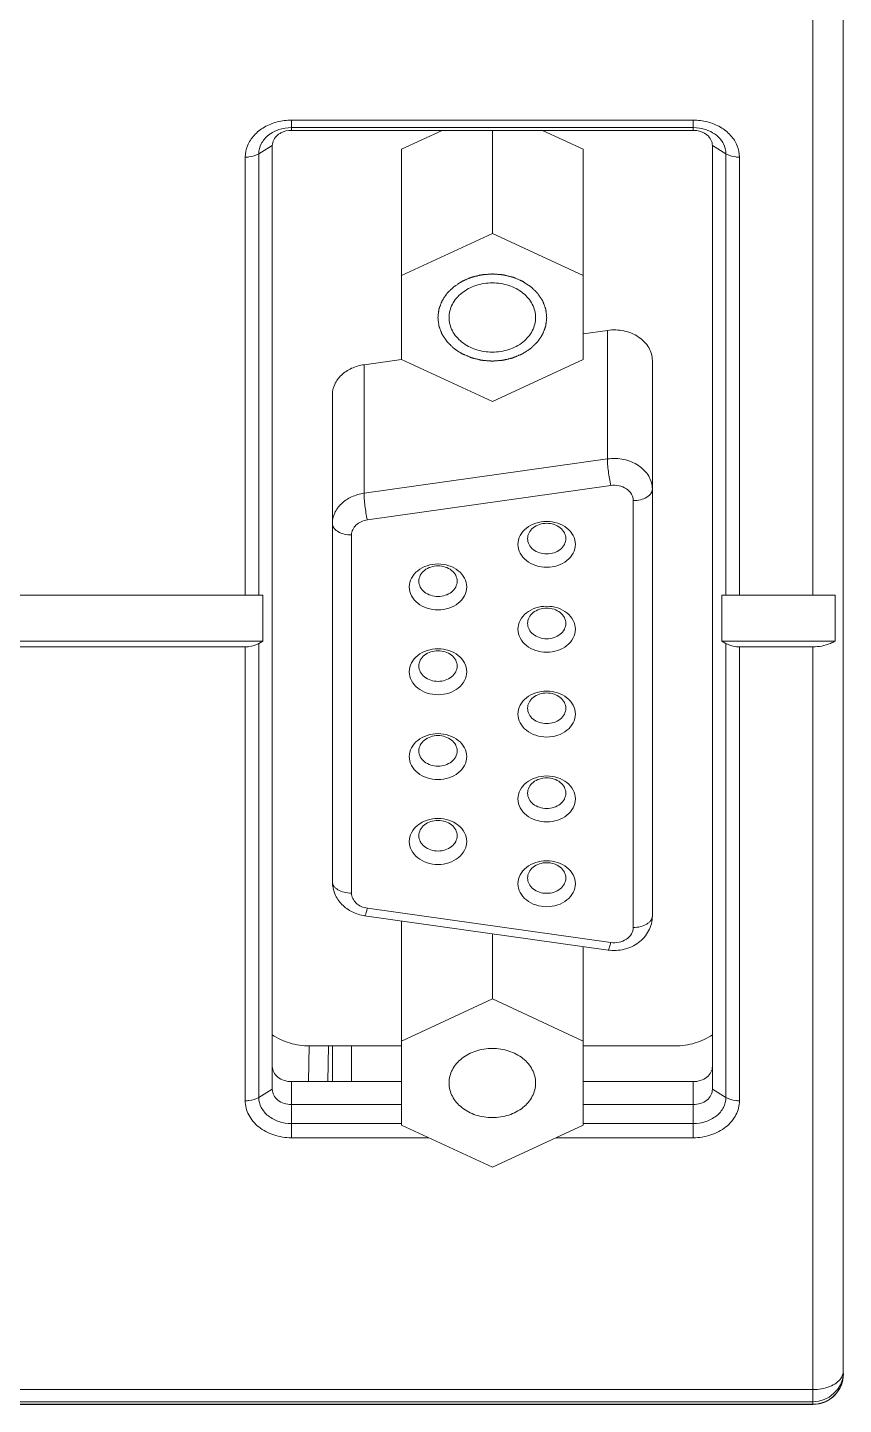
# Model space of a CAD drawing. Header units: millimetres. Extents: x 33157 to 59611, y -29750 to 1750.
# Drawn here: x 53837.12 to 53858.44, y -775.18 to -739.21 of the extents above; entities that cross this region are included whole.
import ezdxf

# ---------------------------------------------------------------- set-up
doc = ezdxf.new("R2010")
doc.units = ezdxf.units.MM
doc.layers.get('0').update_dxf_attribs({"lineweight": 18})

msp = doc.modelspace()

# ---------------------------------------------------------------- linework, layer by layer
at = {"linetype": 'Continuous'}
for p, q in [((53858.434, -735.845), (53858.434, -774.373)), ((53857.641, -737.175), (53857.641, -754.039)), ((53844.016, -741.633), (53854.516, -741.633)), ((53844.016, -741.633), (53844.016, -741.899)), ((53844.016, -741.828), (53854.516, -741.828)), ((53844.016, -741.899), (53854.516, -741.899)), ((53847.958, -741.899), (53846.891, -742.392)), ((53849.266, -741.899), (53849.266, -744.594)), ((53851.641, -742.392), (53850.573, -741.899)), ((53854.516, -741.633), (53854.516, -741.899)), ((53843.162, -742.511), (53843.516, -742.299)), ((53843.516, -766.947), (53843.516, -742.299)), ((53855.369, -742.511), (53855.016, -742.299)), ((53855.016, -742.299), (53855.016, -766.947)), ((53842.808, -754.039), (53842.808, -742.599)), ((53843.162, -754.039), (53843.162, -742.511)), ((53846.891, -742.392), (53846.891, -747.885)), ((53851.641, -742.392), (53851.641, -747.885)), ((53855.369, -742.511), (53855.369, -754.039)), ((53855.723, -742.599), (53855.723, -754.039)), ((53849.266, -744.594), (53846.891, -745.691)), ((53851.641, -745.691), (53849.266, -744.594)), ((53852.272, -747.123), (53851.641, -747.212)), ((53852.272, -747.123), (53852.272, -750.482)), ((53846.89, -747.882), (53845.912, -748.02)), ((53845.912, -748.02), (53845.912, -751.379)), ((53846.891, -747.885), (53849.266, -748.982)), ((53849.266, -748.982), (53851.641, -747.885)), ((53853.446, -747.911), (53853.446, -762.421)), ((53845.086, -748.808), (53845.086, -761.523)), ((53852.272, -750.482), (53845.912, -751.379)), ((53852.359, -751.176), (53845.999, -752.073)), ((53852.946, -762.721), (53852.946, -751.57)), ((53845.586, -752.467), (53845.586, -761.823)), ((53836.216, -754.039), (53843.266, -754.039)), ((53843.266, -754.039), (53843.266, -755.239)), ((53858.221, -754.039), (53855.266, -754.039)), ((53855.266, -754.039), (53855.266, -755.239)), ((53858.221, -754.039), (53858.221, -755.239)), ((53836.216, -755.239), (53843.266, -755.239)), ((53843.162, -755.301), (53843.266, -755.239)), ((53855.266, -755.239), (53858.221, -755.239)), ((53855.369, -755.301), (53855.266, -755.239)), ((53842.808, -755.389), (53836.673, -755.389)), ((53842.808, -767.247), (53842.808, -755.389)), ((53843.162, -767.159), (53843.162, -755.301)), ((53855.369, -755.301), (53855.369, -767.159)), ((53857.641, -755.389), (53855.723, -755.389)), ((53855.723, -755.389), (53855.723, -767.247)), ((53857.641, -755.389), (53857.641, -775.173)), ((53845.929, -762.413), (53852.289, -763.31)), ((53845.999, -762.217), (53852.359, -763.115)), ((53846.891, -762.548), (53846.891, -767.88)), ((53849.266, -762.883), (53849.266, -764.588)), ((53851.641, -763.218), (53851.641, -767.88)), ((53849.266, -764.588), (53846.891, -765.686)), ((53851.641, -765.686), (53849.266, -764.588)), ((53844.475, -765.812), (53844.462, -766.747)), ((53846.891, -765.812), (53844.491, -765.812)), ((53844.982, -765.812), (53844.969, -766.747)), ((53845.089, -766.747), (53845.089, -765.812)), ((53845.589, -766.747), (53845.589, -765.812)), ((53854.041, -765.812), (53851.641, -765.812)), ((53844.016, -766.747), (53846.891, -766.747)), ((53844.016, -768.212), (53844.016, -766.747)), ((53851.641, -766.747), (53854.516, -766.747)), ((53854.516, -768.212), (53854.516, -766.747)), ((53843.162, -767.159), (53843.516, -766.947)), ((53855.369, -767.159), (53855.016, -766.947)), ((53846.891, -767.347), (53844.016, -767.347)), ((53854.516, -767.347), (53851.641, -767.347)), ((53846.891, -767.842), (53844.016, -767.842)), ((53854.516, -767.842), (53851.641, -767.842)), ((53846.891, -767.88), (53849.266, -768.977)), ((53849.266, -768.977), (53851.641, -767.88)), ((53847.61, -768.212), (53844.016, -768.212)), ((53854.516, -768.212), (53850.921, -768.212)), ((53857.641, -774.789), (53814.541, -774.789)), ((53857.641, -775.109), (53814.541, -775.109)), ((53814.541, -775.173), (53857.641, -775.173)), ((53814.541, -775.179), (53857.641, -775.179))]:
    msp.add_line(p, q, dxfattribs=at)
for centre, radius, start, end in [((53857.645, -774.309), 0.79, 355.447, 359.9903), ((53857.641, -774.309), 0.8, 269.9884, 355.5066), ((53857.641, -774.379), 0.8, 270, 360)]:
    msp.add_arc(centre, radius, start, end, dxfattribs=at)
msp.add_ellipse((53857.641, -774.373), major_axis=(0, 0.8), ratio=0.999657, start_param=3.141593, end_param=4.712389, dxfattribs=at)
for points, knots in [([(53842.808, -742.599), (53842.808, -742.497), (53842.851, -742.287), (53843.032, -742.011), (53843.306, -741.798), (53843.529, -741.709), (53843.647, -741.679)], [0, 0, 0, 0, 137368.128389, 281543.581902, 436058.14501, 600245.719874, 600245.719874, 600245.719874, 600245.719874]), ([(53843.412, -742.028), (53843.432, -742.012), (53843.517, -741.95), (53843.614, -741.905), (53843.689, -741.88)], [0, 0, 0, 0, 82337.923594, 338464.153823, 338464.153823, 338464.153823, 338464.153823]), ([(53843.662, -742.016), (53843.686, -741.997), (53843.791, -741.928), (53843.92, -741.899), (53844.016, -741.899)], [0, 0, 0, 0, 81445.059203, 338465.787075, 338465.787075, 338465.787075, 338465.787075]), ([(53854.516, -741.899), (53854.548, -741.899), (53854.673, -741.908), (53854.797, -741.958), (53854.869, -742.016)], [0, 0, 0, 0, 87857.733536, 338533.431675, 338533.431675, 338533.431675, 338533.431675]), ([(53854.842, -741.88), (53854.868, -741.888), (53854.966, -741.926), (53855.058, -741.979), (53855.119, -742.028)], [0, 0, 0, 0, 87115.164816, 338535.322909, 338535.322909, 338535.322909, 338535.322909]), ([(53854.885, -741.679), (53855.003, -741.71), (53855.225, -741.798), (53855.499, -742.012), (53855.68, -742.287), (53855.723, -742.497), (53855.723, -742.599)], [0, 0, 0, 0, 164222.526695, 318769.863408, 462978.730893, 600380.882963, 600380.882963, 600380.882963, 600380.882963]), ([(53843.162, -742.511), (53843.162, -742.421), (53843.211, -742.233), (53843.337, -742.088), (53843.412, -742.028)], [0, 0, 0, 0, 163356.03882, 338463.14007, 338463.14007, 338463.14007, 338463.14007]), ([(53843.516, -742.299), (53843.516, -742.246), (53843.544, -742.136), (53843.618, -742.051), (53843.662, -742.016)], [0, 0, 0, 0, 163357.318827, 338464.97861, 338464.97861, 338464.97861, 338464.97861]), ([(53854.869, -742.016), (53854.913, -742.051), (53854.987, -742.136), (53855.016, -742.246), (53855.016, -742.299)], [0, 0, 0, 0, 175144.741011, 338535.912054, 338535.912054, 338535.912054, 338535.912054]), ([(53855.119, -742.028), (53855.194, -742.088), (53855.321, -742.233), (53855.369, -742.421), (53855.369, -742.511)], [0, 0, 0, 0, 175143.293564, 338537.885477, 338537.885477, 338537.885477, 338537.885477]), ([(53842.808, -742.599), (53842.841, -742.599), (53842.963, -742.591), (53843.085, -742.557), (53843.162, -742.511)], [0, 0, 0, 0, 90197.608929, 338462.504689, 338462.504689, 338462.504689, 338462.504689]), ([(53855.723, -742.599), (53855.69, -742.599), (53855.568, -742.591), (53855.446, -742.557), (53855.369, -742.511)], [0, 0, 0, 0, 90218.623119, 338541.35899, 338541.35899, 338541.35899, 338541.35899]), ([(53850.688, -746.788), (53850.686, -746.77), (53850.681, -746.733), (53850.676, -746.687), (53850.671, -746.65), (53850.668, -746.627), (53850.666, -746.609), (53850.664, -746.595), (53850.663, -746.583), (53850.662, -746.575), (53850.661, -746.571), (53850.661, -746.567), (53850.66, -746.564), (53850.658, -746.559), (53850.655, -746.552), (53850.651, -746.54), (53850.646, -746.527), (53850.639, -746.509), (53850.631, -746.487), (53850.621, -746.461), (53850.611, -746.434), (53850.602, -746.412), (53850.596, -746.394), (53850.591, -746.381), (53850.587, -746.37), (53850.584, -746.362), (53850.582, -746.358), (53850.581, -746.354), (53850.579, -746.351), (53850.576, -746.347), (53850.571, -746.34), (53850.564, -746.33), (53850.556, -746.318), (53850.545, -746.301), (53850.532, -746.281), (53850.516, -746.256), (53850.499, -746.232), (53850.486, -746.211), (53850.475, -746.195), (53850.467, -746.183), (53850.46, -746.173), (53850.455, -746.165), (53850.452, -746.161), (53850.451, -746.158), (53850.447, -746.156), (53850.444, -746.152), (53850.437, -746.146), (53850.428, -746.136), (53850.417, -746.125), (53850.402, -746.111), (53850.383, -746.093), (53850.361, -746.071), (53850.338, -746.049), (53850.32, -746.031), (53850.305, -746.016), (53850.294, -746.005), (53850.284, -745.996), (53850.278, -745.99), (53850.274, -745.986), (53850.272, -745.983), (53850.268, -745.981), (53850.264, -745.978), (53850.256, -745.973), (53850.245, -745.966), (53850.231, -745.957), (53850.213, -745.945), (53850.191, -745.93), (53850.164, -745.913), (53850.137, -745.895), (53850.115, -745.881), (53850.097, -745.869), (53850.084, -745.86), (53850.072, -745.853), (53850.065, -745.847), (53850.06, -745.845), (53850.057, -745.842), (53850.053, -745.841), (53850.048, -745.839), (53850.039, -745.835), (53850.026, -745.829), (53850.011, -745.823), (53849.991, -745.814), (53849.965, -745.803), (53849.935, -745.79), (53849.904, -745.777), (53849.878, -745.766), (53849.858, -745.757), (53849.843, -745.75), (53849.83, -745.745), (53849.821, -745.741), (53849.816, -745.739), (53849.812, -745.737), (53849.808, -745.736), (53849.803, -745.735), (53849.793, -745.733), (53849.779, -745.729), (53849.762, -745.725), (53849.74, -745.72), (53849.713, -745.713), (53849.679, -745.705), (53849.646, -745.697), (53849.619, -745.69), (53849.596, -745.685), (53849.58, -745.681), (53849.566, -745.677), (53849.556, -745.675), (53849.551, -745.674), (53849.547, -745.672), (53849.542, -745.672), (53849.536, -745.672), (53849.526, -745.671), (53849.512, -745.67), (53849.494, -745.668), (53849.471, -745.666), (53849.441, -745.664), (53849.406, -745.661), (53849.371, -745.658), (53849.342, -745.656), (53849.318, -745.654), (53849.301, -745.653), (53849.286, -745.652), (53849.276, -745.651), (53849.27, -745.65), (53849.265, -745.65), (53849.261, -745.65), (53849.255, -745.651), (53849.245, -745.652), (53849.231, -745.653), (53849.214, -745.654), (53849.191, -745.656), (53849.162, -745.658), (53849.127, -745.661), (53849.093, -745.664), (53849.064, -745.666), (53849.041, -745.668), (53849.024, -745.669), (53849.009, -745.67), (53848.999, -745.671), (53848.994, -745.671), (53848.989, -745.671), (53848.985, -745.673), (53848.98, -745.674), (53848.97, -745.676), (53848.956, -745.68), (53848.939, -745.684), (53848.917, -745.689), (53848.89, -745.696), (53848.856, -745.704), (53848.823, -745.712), (53848.795, -745.718), (53848.773, -745.724), (53848.757, -745.728), (53848.743, -745.731), (53848.733, -745.733), (53848.728, -745.735), (53848.723, -745.736), (53848.72, -745.738), (53848.714, -745.74), (53848.706, -745.743), (53848.693, -745.749), (53848.677, -745.755), (53848.657, -745.764), (53848.632, -745.775), (53848.601, -745.788), (53848.57, -745.801), (53848.545, -745.812), (53848.524, -745.821), (53848.509, -745.827), (53848.496, -745.833), (53848.487, -745.836), (53848.482, -745.839), (53848.478, -745.84), (53848.475, -745.842), (53848.47, -745.845), (53848.462, -745.851), (53848.451, -745.858), (53848.437, -745.867), (53848.419, -745.879), (53848.396, -745.894), (53848.369, -745.912), (53848.342, -745.93), (53848.319, -745.945), (53848.301, -745.956), (53848.287, -745.965), (53848.276, -745.973), (53848.268, -745.978), (53848.263, -745.981), (53848.259, -745.983), (53848.257, -745.986), (53848.253, -745.99), (53848.247, -745.996), (53848.238, -746.005), (53848.227, -746.016), (53848.212, -746.03), (53848.194, -746.048), (53848.172, -746.069), (53848.15, -746.091), (53848.131, -746.108), (53848.116, -746.123), (53848.105, -746.134), (53848.096, -746.142), (53848.09, -746.149), (53848.086, -746.152), (53848.083, -746.155), (53848.081, -746.158), (53848.079, -746.162), (53848.074, -746.169), (53848.067, -746.179), (53848.059, -746.192), (53848.048, -746.208), (53848.034, -746.228), (53848.018, -746.253), (53848.001, -746.277), (53847.988, -746.298), (53847.977, -746.314), (53847.969, -746.326), (53847.962, -746.336), (53847.957, -746.344), (53847.954, -746.348), (53847.952, -746.351), (53847.951, -746.354), (53847.949, -746.358), (53847.946, -746.366), (53847.942, -746.377), (53847.937, -746.391), (53847.93, -746.408), (53847.922, -746.43), (53847.912, -746.457), (53847.902, -746.484), (53847.893, -746.506), (53847.886, -746.523), (53847.881, -746.537), (53847.877, -746.548), (53847.874, -746.555), (53847.872, -746.56), (53847.871, -746.563), (53847.871, -746.567), (53847.87, -746.571), (53847.869, -746.58), (53847.868, -746.591), (53847.866, -746.605), (53847.863, -746.624), (53847.861, -746.648), (53847.856, -746.685), (53847.85, -746.732), (53847.845, -746.769), (53847.843, -746.788)], [0, 0, 0, 0, 500300.203371, 1000600.406742, 1250750.508427, 1500900.610113, 1625975.660955, 1751050.711798, 1876125.762641, 1938663.288062, 1969932.050773, 2001200.813484, 2032469.576194, 2063738.338905, 2126275.864326, 2251350.915169, 2376425.966012, 2501501.016854, 2751651.11854, 3001801.220225, 3251951.321911, 3502101.423596, 3627176.474439, 3752251.525282, 3877326.576124, 3939864.101546, 3971132.864256, 4002401.626967, 4033670.389678, 4064939.152388, 4127476.67781, 4252551.728653, 4377626.779495, 4502701.830338, 4752851.932023, 5003002.033709, 5253152.135394, 5503302.23708, 5628377.287922, 5753452.338765, 5878527.389608, 5941064.915029, 5972333.67774, 6003602.440451, 6034871.203161, 6066139.965872, 6128677.491293, 6253752.542136, 6378827.592979, 6503902.643822, 6754052.745507, 7004202.847192, 7254352.948878, 7504503.050563, 7629578.101406, 7754653.152249, 7879728.203091, 7942265.728513, 7973534.491224, 8004803.253934, 8036072.016645, 8067340.779356, 8129878.304777, 8254953.35562, 8380028.406462, 8505103.457305, 8755253.558991, 9005403.660676, 9255553.762361, 9505703.864047, 9630778.91489, 9755853.965732, 9880929.016575, 9943466.541996, 9974735.304707, 10006004.067418, 10037272.830128, 10068541.592839, 10131079.11826, 10256154.169103, 10381229.219946, 10506304.270789, 10756454.372474, 11006604.47416, 11256754.575845, 11506904.67753, 11631979.728373, 11757054.779216, 11882129.830059, 11944667.35548, 11975936.118191, 12007204.880901, 12038473.643612, 12069742.406323, 12132279.931744, 12257354.982587, 12382430.033429, 12507505.084272, 12757655.185958, 13007805.287643, 13257955.389329, 13508105.491014, 13633180.541857, 13758255.592699, 13883330.643542, 13945868.168963, 13977136.931674, 14008405.694385, 14039674.457096, 14070943.219806, 14133480.745228, 14258555.79607, 14383630.846913, 14508705.897756, 14758855.999441, 15009006.101127, 15259156.202812, 15509306.304498, 15634381.35534, 15759456.406183, 15884531.457026, 15947068.982447, 15978337.745158, 16009606.507868, 16040875.270579, 16072144.03329, 16134681.558711, 16259756.609554, 16384831.660397, 16509906.711239, 16760056.812925, 17010206.91461, 17260357.016296, 17510507.117981, 17635582.168824, 17760657.219666, 17885732.270509, 17948269.795931, 17979538.558641, 18010807.321352, 18042076.084063, 18073344.846773, 18135882.372195, 18260957.423037, 18386032.47388, 18511107.524723, 18761257.626408, 19011407.728094, 19261557.829779, 19511707.931465, 19636782.982307, 19761858.03315, 19886933.083993, 19949470.609414, 19980739.372125, 20012008.134835, 20043276.897546, 20074545.660257, 20137083.185678, 20262158.236521, 20387233.287364, 20512308.338206, 20762458.439892, 21012608.541577, 21262758.643263, 21512908.744948, 21637983.795791, 21763058.846634, 21888133.897476, 21950671.422898, 21981940.185608, 22013208.948319, 22044477.71103, 22075746.47374, 22138283.999162, 22263359.050004, 22388434.100847, 22513509.15169, 22763659.253375, 23013809.355061, 23263959.456746, 23514109.558432, 23639184.609274, 23764259.660117, 23889334.71096, 23951872.236381, 23983140.999092, 24014409.761803, 24045678.524513, 24076947.287224, 24139484.812645, 24264559.863488, 24389634.914331, 24514709.965173, 24764860.066859, 25015010.168544, 25265160.27023, 25515310.371915, 25640385.422758, 25765460.473601, 25890535.524443, 25953073.049865, 25984341.812575, 26015610.575286, 26046879.337997, 26078148.100708, 26140685.626129, 26265760.676972, 26390835.727814, 26515910.778657, 26766060.880342, 27016210.982028, 27266361.083713, 27516511.185399, 27641586.236242, 27766661.287084, 27891736.337927, 27954273.863348, 27985542.626059, 28016811.38877, 28048080.15148, 28079348.914191, 28141886.439612, 28266961.490455, 28392036.541298, 28517111.592141, 28767261.693826, 29017411.795511, 29267561.897197, 29517711.998882, 29642787.049725, 29767862.100568, 29892937.151411, 29955474.676832, 29986743.439543, 30018012.202253, 30049280.964964, 30080549.727675, 30143087.253096, 30268162.303939, 30393237.354781, 30518312.405624, 30768462.50731, 31018612.608995, 31518912.812366, 32019213.015737, 32019213.015737, 32019213.015737, 32019213.015737]), ([(53850.396, -746.788), (53850.396, -746.729), (53850.381, -746.609), (53850.292, -746.376), (53850.071, -746.121), (53849.698, -745.928), (53849.266, -745.861), (53848.833, -745.928), (53848.46, -746.121), (53848.239, -746.376), (53848.15, -746.609), (53848.135, -746.729), (53848.135, -746.788)], [0, 0, 0, 0, 77188.713761, 156030.192653, 322051.63764, 502661.896803, 692905.538941, 883149.181079, 1063759.440242, 1229780.885228, 1308622.364121, 1385811.077882, 1385811.077882, 1385811.077882, 1385811.077882]), ([(53847.843, -746.788), (53847.845, -746.807), (53847.85, -746.843), (53847.855, -746.889), (53847.86, -746.926), (53847.863, -746.949), (53847.865, -746.968), (53847.867, -746.982), (53847.868, -746.993), (53847.869, -747.001), (53847.87, -747.006), (53847.87, -747.009), (53847.871, -747.013), (53847.873, -747.017), (53847.876, -747.025), (53847.88, -747.036), (53847.885, -747.049), (53847.892, -747.067), (53847.9, -747.089), (53847.91, -747.116), (53847.92, -747.142), (53847.929, -747.164), (53847.935, -747.182), (53847.94, -747.195), (53847.945, -747.206), (53847.947, -747.214), (53847.949, -747.219), (53847.95, -747.222), (53847.952, -747.225), (53847.955, -747.229), (53847.96, -747.236), (53847.967, -747.246), (53847.975, -747.259), (53847.986, -747.275), (53847.999, -747.295), (53848.016, -747.32), (53848.032, -747.344), (53848.045, -747.365), (53848.056, -747.381), (53848.064, -747.393), (53848.071, -747.404), (53848.076, -747.411), (53848.079, -747.415), (53848.08, -747.418), (53848.084, -747.421), (53848.087, -747.424), (53848.094, -747.431), (53848.103, -747.44), (53848.114, -747.451), (53848.129, -747.465), (53848.148, -747.484), (53848.17, -747.505), (53848.193, -747.527), (53848.211, -747.546), (53848.226, -747.56), (53848.237, -747.571), (53848.247, -747.58), (53848.253, -747.587), (53848.257, -747.59), (53848.26, -747.593), (53848.263, -747.595), (53848.267, -747.598), (53848.275, -747.603), (53848.286, -747.611), (53848.3, -747.619), (53848.318, -747.631), (53848.34, -747.646), (53848.367, -747.663), (53848.394, -747.681), (53848.416, -747.696), (53848.434, -747.707), (53848.447, -747.716), (53848.459, -747.724), (53848.466, -747.729), (53848.471, -747.732), (53848.474, -747.734), (53848.478, -747.736), (53848.483, -747.738), (53848.492, -747.742), (53848.505, -747.747), (53848.52, -747.754), (53848.54, -747.762), (53848.566, -747.773), (53848.597, -747.786), (53848.627, -747.8), (53848.653, -747.81), (53848.673, -747.819), (53848.688, -747.826), (53848.701, -747.831), (53848.71, -747.835), (53848.715, -747.837), (53848.719, -747.839), (53848.723, -747.84), (53848.729, -747.841), (53848.738, -747.844), (53848.752, -747.847), (53848.769, -747.851), (53848.791, -747.856), (53848.818, -747.863), (53848.852, -747.871), (53848.885, -747.879), (53848.912, -747.886), (53848.935, -747.892), (53848.951, -747.896), (53848.965, -747.899), (53848.975, -747.901), (53848.98, -747.903), (53848.984, -747.904), (53848.989, -747.904), (53848.995, -747.905), (53849.005, -747.905), (53849.019, -747.907), (53849.037, -747.908), (53849.061, -747.91), (53849.09, -747.912), (53849.125, -747.915), (53849.16, -747.918), (53849.189, -747.92), (53849.213, -747.922), (53849.23, -747.923), (53849.245, -747.925), (53849.255, -747.925), (53849.261, -747.926), (53849.266, -747.926), (53849.27, -747.926), (53849.276, -747.926), (53849.286, -747.925), (53849.3, -747.924), (53849.317, -747.922), (53849.34, -747.92), (53849.369, -747.918), (53849.404, -747.915), (53849.438, -747.913), (53849.467, -747.91), (53849.49, -747.909), (53849.507, -747.907), (53849.522, -747.906), (53849.532, -747.905), (53849.537, -747.905), (53849.542, -747.905), (53849.546, -747.904), (53849.552, -747.902), (53849.561, -747.9), (53849.575, -747.897), (53849.592, -747.893), (53849.614, -747.887), (53849.641, -747.881), (53849.675, -747.873), (53849.708, -747.864), (53849.736, -747.858), (53849.758, -747.852), (53849.774, -747.848), (53849.788, -747.845), (53849.798, -747.843), (53849.803, -747.841), (53849.808, -747.841), (53849.811, -747.839), (53849.817, -747.837), (53849.825, -747.833), (53849.838, -747.827), (53849.854, -747.821), (53849.874, -747.812), (53849.9, -747.801), (53849.93, -747.788), (53849.961, -747.775), (53849.986, -747.764), (53850.007, -747.756), (53850.022, -747.749), (53850.035, -747.744), (53850.044, -747.74), (53850.049, -747.738), (53850.053, -747.736), (53850.056, -747.734), (53850.061, -747.731), (53850.069, -747.726), (53850.08, -747.718), (53850.094, -747.709), (53850.112, -747.697), (53850.135, -747.682), (53850.162, -747.665), (53850.189, -747.647), (53850.212, -747.632), (53850.23, -747.62), (53850.244, -747.611), (53850.255, -747.603), (53850.263, -747.598), (53850.268, -747.595), (53850.272, -747.593), (53850.274, -747.59), (53850.278, -747.587), (53850.284, -747.58), (53850.293, -747.571), (53850.304, -747.561), (53850.319, -747.546), (53850.337, -747.529), (53850.359, -747.507), (53850.382, -747.486), (53850.4, -747.468), (53850.415, -747.453), (53850.426, -747.443), (53850.435, -747.434), (53850.441, -747.428), (53850.445, -747.424), (53850.448, -747.421), (53850.45, -747.418), (53850.452, -747.414), (53850.457, -747.407), (53850.464, -747.397), (53850.472, -747.385), (53850.483, -747.368), (53850.497, -747.348), (53850.513, -747.323), (53850.53, -747.299), (53850.543, -747.279), (53850.554, -747.262), (53850.562, -747.25), (53850.569, -747.24), (53850.574, -747.233), (53850.577, -747.229), (53850.579, -747.226), (53850.58, -747.222), (53850.582, -747.218), (53850.585, -747.21), (53850.589, -747.199), (53850.594, -747.186), (53850.601, -747.168), (53850.609, -747.146), (53850.619, -747.119), (53850.63, -747.093), (53850.638, -747.071), (53850.645, -747.053), (53850.65, -747.04), (53850.654, -747.029), (53850.657, -747.021), (53850.659, -747.016), (53850.66, -747.013), (53850.66, -747.01), (53850.661, -747.005), (53850.662, -746.997), (53850.663, -746.985), (53850.665, -746.971), (53850.668, -746.952), (53850.67, -746.929), (53850.675, -746.891), (53850.681, -746.844), (53850.686, -746.807), (53850.688, -746.788)], [0, 0, 0, 0, 500300.536954, 1000601.073909, 1250751.342386, 1500901.610863, 1625976.745102, 1751051.87934, 1876127.013579, 1938664.580698, 1969933.364258, 2001202.147817, 2032470.931377, 2063739.714937, 2126277.282056, 2251352.416295, 2376427.550533, 2501502.684772, 2751652.953249, 3001803.221726, 3251953.490203, 3502103.75868, 3627178.892919, 3752254.027158, 3877329.161396, 3939866.728515, 3971135.512075, 4002404.295635, 4033673.079194, 4064941.862754, 4127479.429873, 4252554.564112, 4377629.698351, 4502704.832589, 4752855.101066, 5003005.369543, 5253155.638021, 5503305.906498, 5628381.040736, 5753456.174975, 5878531.309214, 5941068.876333, 5972337.659893, 6003606.443452, 6034875.227012, 6066144.010571, 6128681.577691, 6253756.711929, 6378831.846168, 6503906.980406, 6754057.248884, 7004207.517361, 7254357.785838, 7504508.054315, 7629583.188554, 7754658.322792, 7879733.457031, 7942271.02415, 7973539.80771, 8004808.59127, 8036077.374829, 8067346.158389, 8129883.725508, 8254958.859747, 8380033.993985, 8505109.128224, 8755259.396701, 9005409.665178, 9255559.933655, 9505710.202133, 9630785.336371, 9755860.47061, 9880935.604848, 9943473.171968, 9974741.955527, 10006010.739087, 10037279.522647, 10068548.306206, 10131085.873326, 10256161.007564, 10381236.141803, 10506311.276041, 10756461.544518, 11006611.812996, 11256762.081473, 11506912.34995, 11631987.484189, 11757062.618427, 11882137.752666, 11944675.319785, 11975944.103345, 12007212.886904, 12038481.670464, 12069750.454024, 12132288.021143, 12257363.155381, 12382438.28962, 12507513.423859, 12757663.692336, 13007813.960813, 13257964.22929, 13508114.497767, 13633189.632006, 13758264.766245, 13883339.900483, 13945877.467602, 13977146.251162, 14008415.034722, 14039683.818281, 14070952.601841, 14133490.16896, 14258565.303199, 14383640.437437, 14508715.571676, 14758865.840153, 15009016.10863, 15259166.377108, 15509316.645585, 15634391.779823, 15759466.914062, 15884542.0483, 15947079.61542, 15978348.398979, 16009617.182539, 16040885.966099, 16072154.749658, 16134692.316778, 16259767.451016, 16384842.585255, 16509917.719493, 16760067.987971, 17010218.256448, 17260368.524925, 17510518.793402, 17635593.927641, 17760669.061879, 17885744.196118, 17948281.763237, 17979550.546797, 18010819.330356, 18042088.113916, 18073356.897476, 18135894.464595, 18260969.598834, 18386044.733072, 18511119.867311, 18761270.135788, 19011420.404265, 19261570.672742, 19511720.941219, 19636796.075458, 19761871.209697, 19886946.343935, 19949483.911055, 19980752.694614, 20012021.478174, 20043290.261733, 20074559.045293, 20137096.612412, 20262171.746651, 20387246.88089, 20512322.015128, 20762472.283605, 21012622.552083, 21262772.82056, 21512923.089037, 21637998.223275, 21763073.357514, 21888148.491753, 21950686.058872, 21981954.842432, 22013223.625991, 22044492.409551, 22075761.193111, 22138298.76023, 22263373.894468, 22388449.028707, 22513524.162946, 22763674.431423, 23013824.6999, 23263974.968377, 23514125.236854, 23639200.371093, 23764275.505331, 23889350.63957, 23951888.206689, 23983156.990249, 24014425.773809, 24045694.557368, 24076963.340928, 24139500.908047, 24264576.042286, 24389651.176524, 24514726.310763, 24764876.57924, 25015026.847717, 25265177.116194, 25515327.384672, 25640402.51891, 25765477.653149, 25890552.787387, 25953090.354507, 25984359.138066, 26015627.921626, 26046896.705186, 26078165.488745, 26140703.055865, 26265778.190103, 26390853.324342, 26515928.45858, 26766078.727058, 27016228.995535, 27266379.264012, 27516529.532489, 27641604.666728, 27766679.800966, 27891754.935205, 27954292.502324, 27985561.285884, 28016830.069443, 28048098.853003, 28079367.636563, 28141905.203682, 28266980.337921, 28392055.472159, 28517130.606398, 28767280.874875, 29017431.143352, 29267581.411829, 29517731.680306, 29642806.814545, 29767881.948784, 29892957.083022, 29955494.650141, 29986763.433701, 30018032.217261, 30049301.00082, 30080569.78438, 30143107.351499, 30268182.485738, 30393257.619977, 30518332.754215, 30768483.022692, 31018633.291169, 31518933.828124, 32019234.365078, 32019234.365078, 32019234.365078, 32019234.365078]), ([(53848.135, -746.788), (53848.135, -746.847), (53848.15, -746.968), (53848.239, -747.2), (53848.46, -747.456), (53848.833, -747.648), (53849.266, -747.715), (53849.698, -747.648), (53850.071, -747.456), (53850.292, -747.2), (53850.381, -746.968), (53850.396, -746.847), (53850.396, -746.788)], [0, 0, 0, 0, 77188.775682, 156030.317821, 322051.89599, 502662.300039, 692906.094791, 883149.889543, 1063760.293592, 1229781.871761, 1308623.4139, 1385812.189582, 1385812.189582, 1385812.189582, 1385812.189582]), ([(53853.446, -747.911), (53853.446, -747.853), (53853.429, -747.734), (53853.331, -747.507), (53853.093, -747.268), (53852.704, -747.112), (53852.415, -747.103), (53852.272, -747.123)], [0, 0, 0, 0, 80679.188338, 163415.814814, 339161.874947, 531167.253556, 730936.544534, 730936.544534, 730936.544534, 730936.544534]), ([(53845.912, -748.02), (53845.8, -748.036), (53845.584, -748.097), (53845.313, -748.275), (53845.13, -748.52), (53845.086, -748.715), (53845.086, -748.808)], [0, 0, 0, 0, 164921.490598, 320378.803132, 464345.890042, 600306.10114, 600306.10114, 600306.10114, 600306.10114]), ([(53853.446, -751.27), (53853.446, -751.212), (53853.429, -751.093), (53853.331, -750.866), (53853.093, -750.627), (53852.704, -750.472), (53852.415, -750.462), (53852.272, -750.482)], [0, 0, 0, 0, 80681.550182, 163420.598881, 339171.804054, 531182.803701, 730957.94301, 730957.94301, 730957.94301, 730957.94301]), ([(53852.359, -751.176), (53852.332, -751.055), (53852.303, -750.872), (53852.278, -750.64), (53852.272, -750.53), (53852.272, -750.482)], [0, 0, 0, 0, 248931.189472, 371985.53352, 469094.581089, 469094.581089, 469094.581089, 469094.581089]), ([(53852.946, -751.57), (53852.946, -751.512), (53852.91, -751.388), (53852.769, -751.249), (53852.575, -751.171), (53852.43, -751.166), (53852.359, -751.176)], [0, 0, 0, 0, 133320.946009, 277961.432873, 435984.605599, 600406.230248, 600406.230248, 600406.230248, 600406.230248]), ([(53852.946, -751.57), (53853.01, -751.57), (53853.133, -751.556), (53853.273, -751.503), (53853.361, -751.44), (53853.409, -751.388), (53853.439, -751.331), (53853.446, -751.29), (53853.446, -751.27)], [0, 0, 0, 0, 261176.245744, 497961.324293, 602346.413398, 696456.364696, 781973.922724, 862270.206753, 862270.206753, 862270.206753, 862270.206753]), ([(53845.912, -751.379), (53845.8, -751.395), (53845.584, -751.456), (53845.313, -751.634), (53845.13, -751.879), (53845.086, -752.074), (53845.086, -752.167)], [0, 0, 0, 0, 164926.699655, 320388.922203, 464360.556273, 600325.061634, 600325.061634, 600325.061634, 600325.061634]), ([(53845.999, -752.073), (53845.972, -751.952), (53845.943, -751.769), (53845.918, -751.537), (53845.912, -751.428), (53845.912, -751.379)], [0, 0, 0, 0, 248903.835231, 371944.658031, 469043.034513, 469043.034513, 469043.034513, 469043.034513]), ([(53845.586, -752.467), (53845.521, -752.467), (53845.398, -752.453), (53845.258, -752.4), (53845.17, -752.338), (53845.122, -752.286), (53845.093, -752.228), (53845.086, -752.187), (53845.086, -752.167)], [0, 0, 0, 0, 261139.749716, 497891.737923, 602262.238621, 696359.038023, 781864.648714, 862149.715272, 862149.715272, 862149.715272, 862149.715272]), ([(53845.999, -752.073), (53845.943, -752.081), (53845.835, -752.112), (53845.699, -752.201), (53845.608, -752.323), (53845.586, -752.421), (53845.586, -752.467)], [0, 0, 0, 0, 164931.542935, 320390.71005, 464365.312784, 600333.458311, 600333.458311, 600333.458311, 600333.458311]), ([(53850.686, -753.313), (53850.589, -753.313), (53850.398, -753.284), (53850.151, -753.155), (53849.978, -752.957), (53849.915, -752.713), (53849.978, -752.469), (53850.151, -752.27), (53850.398, -752.142), (53850.589, -752.113), (53850.686, -752.113)], [0, 0, 0, 0, 154578.78408, 301297.192169, 436190.247337, 562036.519972, 687882.802387, 822775.886219, 969494.299929, 1124072.986664, 1124072.986664, 1124072.986664, 1124072.986664]), ([(53850.186, -752.563), (53850.186, -752.51), (53850.214, -752.4), (53850.329, -752.268), (53850.494, -752.182), (53850.621, -752.163), (53850.686, -752.163)], [0, 0, 0, 0, 134433.112417, 278534.234079, 435255.443539, 600385.129532, 600385.129532, 600385.129532, 600385.129532]), ([(53850.686, -752.113), (53850.782, -752.113), (53850.973, -752.142), (53851.22, -752.27), (53851.393, -752.469), (53851.456, -752.713), (53851.393, -752.957), (53851.22, -753.155), (53850.973, -753.284), (53850.782, -753.313), (53850.686, -753.313)], [0, 0, 0, 0, 154581.380906, 301302.253772, 436197.575059, 562045.961832, 687894.358384, 822789.708335, 969510.586822, 1124091.870381, 1124091.870381, 1124091.870381, 1124091.870381]), ([(53850.686, -752.163), (53850.75, -752.163), (53850.877, -752.182), (53851.042, -752.268), (53851.157, -752.4), (53851.186, -752.51), (53851.186, -752.563)], [0, 0, 0, 0, 165131.488379, 321854.386353, 465957.029965, 600391.59693, 600391.59693, 600391.59693, 600391.59693]), ([(53850.686, -752.963), (53850.621, -752.963), (53850.494, -752.943), (53850.329, -752.858), (53850.214, -752.726), (53850.186, -752.615), (53850.186, -752.563)], [0, 0, 0, 0, 165130.634674, 321852.722416, 465954.621039, 600388.492999, 600388.492999, 600388.492999, 600388.492999]), ([(53851.186, -752.563), (53851.186, -752.615), (53851.157, -752.726), (53851.042, -752.858), (53850.877, -752.943), (53850.75, -752.963), (53850.686, -752.963)], [0, 0, 0, 0, 134435.394843, 278538.963437, 435262.833074, 600395.322964, 600395.322964, 600395.322964, 600395.322964]), ([(53847.846, -754.425), (53847.749, -754.425), (53847.558, -754.396), (53847.311, -754.267), (53847.138, -754.069), (53847.075, -753.825), (53847.138, -753.581), (53847.311, -753.382), (53847.558, -753.254), (53847.749, -753.225), (53847.846, -753.225)], [0, 0, 0, 0, 154572.305613, 301284.564668, 436171.966408, 562012.964769, 687853.972909, 822741.403312, 969453.667987, 1124025.876259, 1124025.876259, 1124025.876259, 1124025.876259]), ([(53847.346, -753.675), (53847.346, -753.622), (53847.374, -753.512), (53847.489, -753.38), (53847.654, -753.294), (53847.781, -753.275), (53847.846, -753.275)], [0, 0, 0, 0, 134427.478363, 278522.560788, 435237.202106, 600359.96756, 600359.96756, 600359.96756, 600359.96756]), ([(53847.846, -753.225), (53847.942, -753.225), (53848.133, -753.254), (53848.38, -753.382), (53848.553, -753.581), (53848.616, -753.825), (53848.553, -754.069), (53848.38, -754.267), (53848.133, -754.396), (53847.942, -754.425), (53847.846, -754.425)], [0, 0, 0, 0, 154574.90243, 301289.626253, 436179.294103, 562022.406594, 687865.528865, 822755.225378, 969469.954821, 1124044.759909, 1124044.759909, 1124044.759909, 1124044.759909]), ([(53847.846, -753.275), (53847.91, -753.275), (53848.037, -753.294), (53848.202, -753.38), (53848.317, -753.512), (53848.346, -753.622), (53848.346, -753.675)], [0, 0, 0, 0, 165124.567838, 321840.897669, 465937.502044, 600366.434954, 600366.434954, 600366.434954, 600366.434954]), ([(53847.846, -754.075), (53847.781, -754.075), (53847.654, -754.055), (53847.489, -753.97), (53847.374, -753.838), (53847.346, -753.728), (53847.346, -753.675)], [0, 0, 0, 0, 165123.714157, 321839.233778, 465935.093185, 600363.331109, 600363.331109, 600363.331109, 600363.331109]), ([(53848.346, -753.675), (53848.346, -753.728), (53848.317, -753.838), (53848.202, -753.97), (53848.037, -754.055), (53847.91, -754.075), (53847.846, -754.075)], [0, 0, 0, 0, 134429.760806, 278527.290181, 435244.591696, 600370.161068, 600370.161068, 600370.161068, 600370.161068]), ([(53850.686, -755.529), (53850.589, -755.529), (53850.398, -755.5), (53850.151, -755.372), (53849.978, -755.173), (53849.915, -754.929), (53849.978, -754.685), (53850.151, -754.486), (53850.398, -754.358), (53850.589, -754.329), (53850.686, -754.329)], [0, 0, 0, 0, 154582.004924, 301303.470076, 436199.335912, 562048.230713, 687897.135293, 822793.029794, 969514.500567, 1124096.408144, 1124096.408144, 1124096.408144, 1124096.408144]), ([(53850.186, -754.779), (53850.186, -754.726), (53850.214, -754.616), (53850.329, -754.484), (53850.494, -754.399), (53850.621, -754.379), (53850.686, -754.379)], [0, 0, 0, 0, 134435.91364, 278540.037982, 435264.513089, 600397.639939, 600397.639939, 600397.639939, 600397.639939]), ([(53850.686, -754.329), (53850.782, -754.329), (53850.973, -754.358), (53851.22, -754.486), (53851.393, -754.685), (53851.456, -754.929), (53851.393, -755.173), (53851.22, -755.372), (53850.973, -755.5), (53850.782, -755.529), (53850.686, -755.529)], [0, 0, 0, 0, 154584.601732, 301308.531644, 436206.663582, 562057.672507, 687908.691211, 822806.851814, 969530.787347, 1124115.29173, 1124115.29173, 1124115.29173, 1124115.29173]), ([(53850.686, -754.379), (53850.75, -754.379), (53850.877, -754.399), (53851.042, -754.484), (53851.157, -754.616), (53851.186, -754.726), (53851.186, -754.779)], [0, 0, 0, 0, 165134.929234, 321861.092854, 465966.739142, 600404.107329, 600404.107329, 600404.107329, 600404.107329]), ([(53850.686, -755.179), (53850.621, -755.179), (53850.494, -755.16), (53850.329, -755.074), (53850.214, -754.942), (53850.186, -754.832), (53850.186, -754.779)], [0, 0, 0, 0, 165134.075576, 321859.429006, 465964.330346, 600401.003565, 600401.003565, 600401.003565, 600401.003565]), ([(53851.186, -754.779), (53851.186, -754.832), (53851.157, -754.942), (53851.042, -755.074), (53850.877, -755.16), (53850.75, -755.179), (53850.686, -755.179)], [0, 0, 0, 0, 134438.196099, 278544.767407, 435271.90273, 600407.833518, 600407.833518, 600407.833518, 600407.833518]), ([(53858.221, -755.239), (53858.183, -755.264), (53858.002, -755.355), (53857.796, -755.389), (53857.641, -755.389)], [0, 0, 0, 0, 77499.667827, 338596.832857, 338596.832857, 338596.832857, 338596.832857]), ([(53842.808, -755.389), (53842.841, -755.389), (53842.963, -755.382), (53843.085, -755.347), (53843.162, -755.301)], [0, 0, 0, 0, 90208.458087, 338503.215161, 338503.215161, 338503.215161, 338503.215161]), ([(53847.846, -756.641), (53847.749, -756.641), (53847.558, -756.612), (53847.311, -756.484), (53847.138, -756.285), (53847.075, -756.041), (53847.138, -755.797), (53847.311, -755.599), (53847.558, -755.47), (53847.749, -755.441), (53847.846, -755.441)], [0, 0, 0, 0, 154575.526551, 301290.842758, 436181.055248, 562024.675851, 687868.306234, 822758.547386, 969473.869214, 1124049.298422, 1124049.298422, 1124049.298422, 1124049.298422]), ([(53847.346, -755.891), (53847.346, -755.839), (53847.374, -755.728), (53847.489, -755.596), (53847.654, -755.511), (53847.781, -755.491), (53847.846, -755.491)], [0, 0, 0, 0, 134430.279668, 278528.36486, 435246.271921, 600372.478333, 600372.478333, 600372.478333, 600372.478333]), ([(53847.846, -755.441), (53847.942, -755.441), (53848.133, -755.47), (53848.38, -755.599), (53848.553, -755.797), (53848.616, -756.041), (53848.553, -756.285), (53848.38, -756.484), (53848.133, -756.612), (53847.942, -756.641), (53847.846, -756.641)], [0, 0, 0, 0, 154578.12335, 301295.904308, 436188.382892, 562034.117611, 687879.86211, 822772.369357, 969490.155935, 1124068.181941, 1124068.181941, 1124068.181941, 1124068.181941]), ([(53847.846, -755.491), (53847.91, -755.491), (53848.037, -755.511), (53848.202, -755.596), (53848.317, -755.728), (53848.346, -755.839), (53848.346, -755.891)], [0, 0, 0, 0, 165128.008794, 321847.604366, 465947.211505, 600378.945719, 600378.945719, 600378.945719, 600378.945719]), ([(53855.723, -755.389), (53855.69, -755.389), (53855.568, -755.382), (53855.446, -755.347), (53855.369, -755.301)], [0, 0, 0, 0, 90229.472083, 338582.069243, 338582.069243, 338582.069243, 338582.069243]), ([(53847.846, -756.291), (53847.781, -756.291), (53847.654, -756.272), (53847.489, -756.186), (53847.374, -756.054), (53847.346, -755.944), (53847.346, -755.891)], [0, 0, 0, 0, 165127.15516, 321845.940565, 465944.802776, 600375.842042, 600375.842042, 600375.842042, 600375.842042]), ([(53848.346, -755.891), (53848.346, -755.944), (53848.317, -756.054), (53848.202, -756.186), (53848.037, -756.272), (53847.91, -756.291), (53847.846, -756.291)], [0, 0, 0, 0, 134432.562145, 278533.094321, 435253.661617, 600382.671988, 600382.671988, 600382.671988, 600382.671988]), ([(53850.686, -757.745), (53850.589, -757.745), (53850.398, -757.716), (53850.151, -757.588), (53849.978, -757.389), (53849.915, -757.145), (53849.978, -756.901), (53850.151, -756.703), (53850.398, -756.575), (53850.589, -756.545), (53850.686, -756.545)], [0, 0, 0, 0, 154585.225949, 301309.748336, 436208.424996, 562059.942111, 687911.469004, 822810.17433, 969534.702338, 1124119.830938, 1124119.830938, 1124119.830938, 1124119.830938]), ([(53850.186, -756.995), (53850.186, -756.943), (53850.214, -756.832), (53850.329, -756.7), (53850.494, -756.615), (53850.621, -756.595), (53850.686, -756.595)], [0, 0, 0, 0, 134438.715022, 278545.842211, 435273.58315, 600410.151051, 600410.151051, 600410.151051, 600410.151051]), ([(53850.686, -756.545), (53850.782, -756.545), (53850.973, -756.575), (53851.22, -756.703), (53851.393, -756.901), (53851.456, -757.145), (53851.393, -757.389), (53851.22, -757.588), (53850.973, -757.716), (53850.782, -757.745), (53850.686, -757.745)], [0, 0, 0, 0, 154587.822739, 301314.809869, 436215.752616, 562069.383839, 687923.024842, 822823.996255, 969550.989005, 1124138.714394, 1124138.714394, 1124138.714394, 1124138.714394]), ([(53850.686, -756.595), (53850.75, -756.595), (53850.877, -756.615), (53851.042, -756.7), (53851.157, -756.832), (53851.186, -756.943), (53851.186, -756.995)], [0, 0, 0, 0, 165138.370284, 321867.799733, 465976.448866, 600416.618433, 600416.618433, 600416.618433, 600416.618433]), ([(53850.686, -757.395), (53850.621, -757.395), (53850.494, -757.376), (53850.329, -757.29), (53850.214, -757.158), (53850.186, -757.048), (53850.186, -756.995)], [0, 0, 0, 0, 165137.516671, 321866.135974, 465974.0402, 600413.514836, 600413.514836, 600413.514836, 600413.514836]), ([(53851.186, -756.995), (53851.186, -757.048), (53851.157, -757.158), (53851.042, -757.29), (53850.877, -757.376), (53850.75, -757.395), (53850.686, -757.395)], [0, 0, 0, 0, 134440.997514, 278550.571705, 435280.972897, 600420.344776, 600420.344776, 600420.344776, 600420.344776]), ([(53847.846, -758.858), (53847.749, -758.858), (53847.558, -758.828), (53847.311, -758.7), (53847.138, -758.502), (53847.075, -758.257), (53847.138, -758.013), (53847.311, -757.815), (53847.558, -757.687), (53847.749, -757.657), (53847.846, -757.657)], [0, 0, 0, 0, 154578.74767, 301297.121201, 436190.144597, 562036.38759, 687882.640363, 822775.692423, 969494.071574, 1124072.7219, 1124072.7219, 1124072.7219, 1124072.7219]), ([(53847.346, -758.108), (53847.346, -758.055), (53847.374, -757.945), (53847.489, -757.813), (53847.654, -757.727), (53847.781, -757.707), (53847.846, -757.707)], [0, 0, 0, 0, 134433.081132, 278534.169259, 435255.342248, 600384.989812, 600384.989812, 600384.989812, 600384.989812]), ([(53847.846, -757.657), (53847.942, -757.657), (53848.133, -757.687), (53848.38, -757.815), (53848.553, -758.013), (53848.616, -758.257), (53848.553, -758.502), (53848.38, -758.7), (53848.133, -758.828), (53847.942, -758.858), (53847.846, -758.858)], [0, 0, 0, 0, 154581.344451, 301302.182716, 436197.472191, 562045.829285, 687894.196159, 822789.514298, 969510.358183, 1124091.605288, 1124091.605288, 1124091.605288, 1124091.605288]), ([(53847.846, -757.707), (53847.91, -757.707), (53848.037, -757.727), (53848.202, -757.813), (53848.317, -757.945), (53848.346, -758.055), (53848.346, -758.108)], [0, 0, 0, 0, 165131.449944, 321854.311441, 465956.921513, 600391.457189, 600391.457189, 600391.457189, 600391.457189]), ([(53847.846, -758.508), (53847.781, -758.508), (53847.654, -758.488), (53847.489, -758.402), (53847.374, -758.27), (53847.346, -758.16), (53847.346, -758.108)], [0, 0, 0, 0, 165130.596356, 321852.64773, 465954.512914, 600388.353679, 600388.353679, 600388.353679, 600388.353679]), ([(53848.346, -758.108), (53848.346, -758.16), (53848.317, -758.27), (53848.202, -758.402), (53848.037, -758.488), (53847.91, -758.508), (53847.846, -758.508)], [0, 0, 0, 0, 134435.363641, 278538.898788, 435262.73205, 600395.183613, 600395.183613, 600395.183613, 600395.183613]), ([(53850.686, -759.962), (53850.589, -759.962), (53850.398, -759.932), (53850.151, -759.804), (53849.978, -759.606), (53849.915, -759.362), (53849.978, -759.117), (53850.151, -758.919), (53850.398, -758.791), (53850.589, -758.762), (53850.686, -758.762)], [0, 0, 0, 0, 154588.447154, 301316.026948, 436217.514591, 562071.654165, 687925.80352, 822827.319829, 969554.905243, 1124143.255046, 1124143.255046, 1124143.255046, 1124143.255046]), ([(53850.186, -759.212), (53850.186, -759.159), (53850.214, -759.049), (53850.329, -758.917), (53850.494, -758.831), (53850.621, -758.812), (53850.686, -758.812)], [0, 0, 0, 0, 134441.516561, 278551.646767, 435282.653722, 600422.662868, 600422.662868, 600422.662868, 600422.662868]), ([(53850.686, -758.762), (53850.782, -758.762), (53850.973, -758.791), (53851.22, -758.919), (53851.393, -759.117), (53851.456, -759.362), (53851.393, -759.606), (53851.22, -759.804), (53850.973, -759.932), (53850.782, -759.962), (53850.686, -759.962)], [0, 0, 0, 0, 154591.043926, 301321.088446, 436224.84216, 562081.095829, 687937.359277, 822841.141658, 969571.191798, 1124162.138372, 1124162.138372, 1124162.138372, 1124162.138372]), ([(53850.686, -758.812), (53850.75, -758.812), (53850.877, -758.831), (53851.042, -758.917), (53851.157, -759.049), (53851.186, -759.159), (53851.186, -759.212)], [0, 0, 0, 0, 165141.811527, 321874.506989, 465986.159137, 600429.130242, 600429.130242, 600429.130242, 600429.130242]), ([(53850.686, -759.612), (53850.621, -759.612), (53850.494, -759.592), (53850.329, -759.507), (53850.214, -759.375), (53850.186, -759.264), (53850.186, -759.212)], [0, 0, 0, 0, 165140.957961, 321872.84332, 465983.7506, 600426.026811, 600426.026811, 600426.026811, 600426.026811]), ([(53851.186, -759.212), (53851.186, -759.264), (53851.157, -759.375), (53851.042, -759.507), (53850.877, -759.592), (53850.75, -759.612), (53850.686, -759.612)], [0, 0, 0, 0, 134443.799086, 278556.376329, 435290.043575, 600432.856739, 600432.856739, 600432.856739, 600432.856739]), ([(53847.846, -761.074), (53847.749, -761.074), (53847.558, -761.044), (53847.311, -760.916), (53847.138, -760.718), (53847.075, -760.474), (53847.138, -760.23), (53847.311, -760.031), (53847.558, -759.903), (53847.749, -759.874), (53847.846, -759.874)], [0, 0, 0, 0, 154581.96897, 301303.399996, 436199.234457, 562048.099987, 687896.975297, 822792.838422, 969514.275069, 1124096.146692, 1124096.146692, 1124096.146692, 1124096.146692]), ([(53847.346, -760.324), (53847.346, -760.271), (53847.374, -760.161), (53847.489, -760.029), (53847.654, -759.943), (53847.781, -759.924), (53847.846, -759.924)], [0, 0, 0, 0, 134435.882753, 278539.973985, 435264.413085, 600397.501994, 600397.501994, 600397.501994, 600397.501994]), ([(53847.846, -759.874), (53847.942, -759.874), (53848.133, -759.903), (53848.38, -760.031), (53848.553, -760.23), (53848.616, -760.474), (53848.553, -760.718), (53848.38, -760.916), (53848.133, -761.044), (53847.942, -761.074), (53847.846, -761.074)], [0, 0, 0, 0, 154584.565733, 301308.461476, 436206.562, 562057.541616, 687908.531012, 822806.660201, 969530.561565, 1124115.029949, 1124115.029949, 1124115.029949, 1124115.029949]), ([(53847.846, -759.924), (53847.91, -759.924), (53848.037, -759.943), (53848.202, -760.029), (53848.317, -760.161), (53848.346, -760.271), (53848.346, -760.324)], [0, 0, 0, 0, 165134.891288, 321861.018894, 465966.632069, 600403.969364, 600403.969364, 600403.969364, 600403.969364]), ([(53847.846, -760.724), (53847.781, -760.724), (53847.654, -760.704), (53847.489, -760.619), (53847.374, -760.487), (53847.346, -760.376), (53847.346, -760.324)], [0, 0, 0, 0, 165134.037746, 321859.355272, 465964.223599, 600400.86602, 600400.86602, 600400.86602, 600400.86602]), ([(53848.346, -760.324), (53848.346, -760.376), (53848.317, -760.487), (53848.202, -760.619), (53848.037, -760.704), (53847.91, -760.724), (53847.846, -760.724)], [0, 0, 0, 0, 134438.165295, 278544.703582, 435271.802993, 600407.695942, 600407.695942, 600407.695942, 600407.695942]), ([(53850.686, -762.178), (53850.589, -762.178), (53850.398, -762.149), (53850.151, -762.02), (53849.978, -761.822), (53849.915, -761.578), (53849.978, -761.334), (53850.151, -761.135), (53850.398, -761.007), (53850.589, -760.978), (53850.686, -760.978)], [0, 0, 0, 0, 154591.668541, 301322.305912, 436226.604696, 562083.366877, 687940.13884, 822844.466289, 969575.109282, 1124166.680469, 1124166.680469, 1124166.680469, 1124166.680469]), ([(53850.686, -760.978), (53850.782, -760.978), (53850.973, -761.007), (53851.22, -761.135), (53851.393, -761.334), (53851.456, -761.578), (53851.393, -761.822), (53851.22, -762.02), (53850.973, -762.149), (53850.782, -762.178), (53850.686, -762.178)], [0, 0, 0, 0, 154594.265295, 301327.367375, 436233.932214, 562092.808475, 687951.694517, 822858.288023, 969591.395724, 1124185.563664, 1124185.563664, 1124185.563664, 1124185.563664]), ([(53850.186, -761.428), (53850.186, -761.375), (53850.214, -761.265), (53850.329, -761.133), (53850.494, -761.047), (53850.621, -761.028), (53850.686, -761.028)], [0, 0, 0, 0, 134444.318258, 278557.45165, 435291.724804, 600435.175389, 600435.175389, 600435.175389, 600435.175389]), ([(53850.686, -761.028), (53850.75, -761.028), (53850.877, -761.047), (53851.042, -761.133), (53851.157, -761.265), (53851.186, -761.375), (53851.186, -761.428)], [0, 0, 0, 0, 165145.252964, 321881.214623, 465995.869955, 600441.642755, 600441.642755, 600441.642755, 600441.642755]), ([(53845.086, -761.523), (53845.086, -761.633), (53845.131, -761.854), (53845.32, -762.134), (53845.598, -762.331), (53845.817, -762.397), (53845.929, -762.413)], [0, 0, 0, 0, 147799.898299, 296526.68593, 447245.620261, 600382.679709, 600382.679709, 600382.679709, 600382.679709]), ([(53845.586, -761.823), (53845.521, -761.823), (53845.398, -761.809), (53845.258, -761.756), (53845.17, -761.694), (53845.122, -761.642), (53845.093, -761.584), (53845.086, -761.543), (53845.086, -761.523)], [0, 0, 0, 0, 261162.72142, 497935.538512, 602315.221741, 696420.299041, 781933.433695, 862225.565183, 862225.565183, 862225.565183, 862225.565183]), ([(53850.686, -761.828), (53850.621, -761.828), (53850.494, -761.808), (53850.329, -761.723), (53850.214, -761.591), (53850.186, -761.481), (53850.186, -761.428)], [0, 0, 0, 0, 165144.399444, 321879.551044, 465993.461548, 600438.539491, 600438.539491, 600438.539491, 600438.539491]), ([(53851.186, -761.428), (53851.186, -761.481), (53851.157, -761.591), (53851.042, -761.723), (53850.877, -761.808), (53850.75, -761.828), (53850.686, -761.828)], [0, 0, 0, 0, 134446.600815, 278562.18128, 435299.114763, 600445.369407, 600445.369407, 600445.369407, 600445.369407]), ([(53845.586, -761.823), (53845.586, -761.87), (53845.608, -761.967), (53845.699, -762.09), (53845.835, -762.179), (53845.943, -762.209), (53845.999, -762.217)], [0, 0, 0, 0, 135980.666954, 279968.424922, 435441.953261, 600388.612335, 600388.612335, 600388.612335, 600388.612335]), ([(53845.999, -762.217), (53845.993, -762.245), (53845.981, -762.294), (53845.963, -762.355), (53845.948, -762.393), (53845.937, -762.409), (53845.931, -762.413), (53845.929, -762.413)], [0, 0, 0, 0, 295981.370659, 521727.973547, 665868.202891, 706775.630276, 730935.508352, 730935.508352, 730935.508352, 730935.508352]), ([(53852.289, -763.31), (53852.427, -763.329), (53852.712, -763.317), (53853.035, -763.169), (53853.238, -762.983), (53853.355, -762.814), (53853.429, -762.623), (53853.446, -762.488), (53853.446, -762.421)], [0, 0, 0, 0, 219618.134648, 436386.548297, 543749.465803, 650328.602201, 756441.100232, 862357.008807, 862357.008807, 862357.008807, 862357.008807]), ([(53852.946, -762.721), (53853.01, -762.721), (53853.133, -762.707), (53853.273, -762.654), (53853.361, -762.591), (53853.409, -762.539), (53853.439, -762.481), (53853.446, -762.44), (53853.446, -762.421)], [0, 0, 0, 0, 261203.62682, 498013.526668, 602409.557318, 696529.373633, 782055.899757, 862360.604756, 862360.604756, 862360.604756, 862360.604756]), ([(53852.359, -763.115), (53852.43, -763.125), (53852.575, -763.12), (53852.769, -763.042), (53852.91, -762.903), (53852.946, -762.779), (53852.946, -762.721)], [0, 0, 0, 0, 164439.485445, 322479.742964, 467135.949988, 600471.322256, 600471.322256, 600471.322256, 600471.322256]), ([(53852.359, -763.115), (53852.353, -763.142), (53852.341, -763.191), (53852.323, -763.253), (53852.308, -763.29), (53852.297, -763.307), (53852.291, -763.31), (53852.289, -763.31)], [0, 0, 0, 0, 296018.412162, 521793.266657, 665951.537014, 706864.084862, 731026.986602, 731026.986602, 731026.986602, 731026.986602]), ([(53843.512, -765.521), (53843.651, -765.617), (53843.969, -765.764), (53844.315, -765.812), (53844.491, -765.812)], [0, 0, 0, 0, 165616.178941, 338541.606032, 338541.606032, 338541.606032, 338541.606032]), ([(53854.041, -765.812), (53854.216, -765.812), (53854.562, -765.764), (53854.88, -765.617), (53855.019, -765.521)], [0, 0, 0, 0, 172959.208191, 338607.740366, 338607.740366, 338607.740366, 338607.740366]), ([(53850.396, -766.783), (53850.396, -766.723), (53850.381, -766.603), (53850.292, -766.37), (53850.071, -766.115), (53849.698, -765.923), (53849.266, -765.856), (53848.833, -765.923), (53848.46, -766.115), (53848.239, -766.37), (53848.15, -766.603), (53848.135, -766.723), (53848.135, -766.783)], [0, 0, 0, 0, 77203.225277, 156059.526407, 322112.183508, 502756.397489, 693035.805527, 883315.213564, 1063959.427545, 1230012.084646, 1308868.385776, 1386071.611053, 1386071.611053, 1386071.611053, 1386071.611053]), ([(53843.516, -766.347), (53843.516, -766.399), (53843.544, -766.51), (53843.659, -766.642), (53843.824, -766.727), (53843.951, -766.747), (53844.016, -766.747)], [0, 0, 0, 0, 134425.278225, 278520.03582, 435273.370735, 600391.486888, 600391.486888, 600391.486888, 600391.486888]), ([(53854.516, -766.747), (53854.58, -766.747), (53854.707, -766.727), (53854.872, -766.642), (53854.987, -766.51), (53855.016, -766.399), (53855.016, -766.347)], [0, 0, 0, 0, 165152.395611, 321938.036613, 466062.480492, 600515.270376, 600515.270376, 600515.270376, 600515.270376]), ([(53844.016, -767.347), (53843.951, -767.347), (53843.824, -767.327), (53843.659, -767.242), (53843.544, -767.11), (53843.516, -766.999), (53843.516, -766.947)], [0, 0, 0, 0, 165119.319163, 321873.796145, 465969.60358, 600395.861195, 600395.861195, 600395.861195, 600395.861195]), ([(53848.135, -766.783), (53848.135, -766.842), (53848.15, -766.962), (53848.239, -767.195), (53848.46, -767.45), (53848.833, -767.643), (53849.266, -767.71), (53849.698, -767.643), (53850.071, -767.45), (53850.292, -767.195), (53850.381, -766.962), (53850.396, -766.842), (53850.396, -766.783)], [0, 0, 0, 0, 77203.287649, 156059.652485, 322112.443738, 502756.803659, 693036.36542, 883315.927181, 1063960.287103, 1230013.078355, 1308869.443192, 1386072.73084, 1386072.73084, 1386072.73084, 1386072.73084]), ([(53855.016, -766.947), (53855.016, -766.999), (53854.987, -767.11), (53854.872, -767.242), (53854.707, -767.327), (53854.58, -767.347), (53854.516, -767.347)], [0, 0, 0, 0, 134453.609059, 278578.931038, 435365.527281, 600518.929109, 600518.929109, 600518.929109, 600518.929109]), ([(53842.808, -767.247), (53842.841, -767.247), (53842.963, -767.239), (53843.085, -767.205), (53843.162, -767.159)], [0, 0, 0, 0, 90218.51927, 338540.969304, 338540.969304, 338540.969304, 338540.969304]), ([(53844.016, -768.212), (53843.86, -768.212), (53843.553, -768.165), (53843.155, -767.959), (53842.877, -767.64), (53842.808, -767.374), (53842.808, -767.247)], [0, 0, 0, 0, 165130.18357, 321869.511267, 465959.219262, 600393.127479, 600393.127479, 600393.127479, 600393.127479]), ([(53844.016, -767.842), (53843.905, -767.842), (53843.689, -767.808), (53843.407, -767.662), (53843.211, -767.437), (53843.162, -767.249), (53843.162, -767.159)], [0, 0, 0, 0, 165120.823623, 321874.063468, 465968.635976, 600394.845137, 600394.845137, 600394.845137, 600394.845137]), ([(53855.369, -767.159), (53855.369, -767.249), (53855.32, -767.437), (53855.124, -767.662), (53854.842, -767.808), (53854.626, -767.842), (53854.516, -767.842)], [0, 0, 0, 0, 134455.984125, 278581.496453, 435368.074116, 600522.742588, 600522.742588, 600522.742588, 600522.742588]), ([(53855.723, -767.247), (53855.723, -767.374), (53855.654, -767.64), (53855.376, -767.959), (53854.978, -768.165), (53854.671, -768.212), (53854.516, -768.212)], [0, 0, 0, 0, 134464.65786, 278586.237766, 435360.401448, 600525.854316, 600525.854316, 600525.854316, 600525.854316]), ([(53855.723, -767.247), (53855.69, -767.247), (53855.568, -767.239), (53855.446, -767.205), (53855.369, -767.159)], [0, 0, 0, 0, 90239.533008, 338619.82318, 338619.82318, 338619.82318, 338619.82318]), ([(53858.434, -774.309), (53858.434, -774.324), (53858.429, -774.389), (53858.402, -774.451), (53858.374, -774.492)], [0, 0, 0, 0, 81591.246795, 338660.359578, 338660.359578, 338660.359578, 338660.359578]), ([(53858.38, -774.492), (53858.312, -774.592), (53858.065, -774.747), (53857.791, -774.789), (53857.641, -774.789)], [0, 0, 0, 0, 151248.978463, 338658.203922, 338658.203922, 338658.203922, 338658.203922])]:
    msp.add_open_spline(points, degree=3, knots=knots, dxfattribs=at)
for points in [[(53843.647, -741.679), (53843.767, -741.648), (53843.892, -741.633), (53844.016, -741.633)], [(53843.689, -741.88), (53843.794, -741.845), (53843.905, -741.828), (53844.016, -741.828)], [(53854.516, -741.633), (53854.64, -741.633), (53854.765, -741.648), (53854.885, -741.679)], [(53854.516, -741.828), (53854.626, -741.828), (53854.738, -741.845), (53854.842, -741.88)]]:
    msp.add_open_spline(points, degree=3, dxfattribs=at)

doc.saveas('drawing.dxf')
